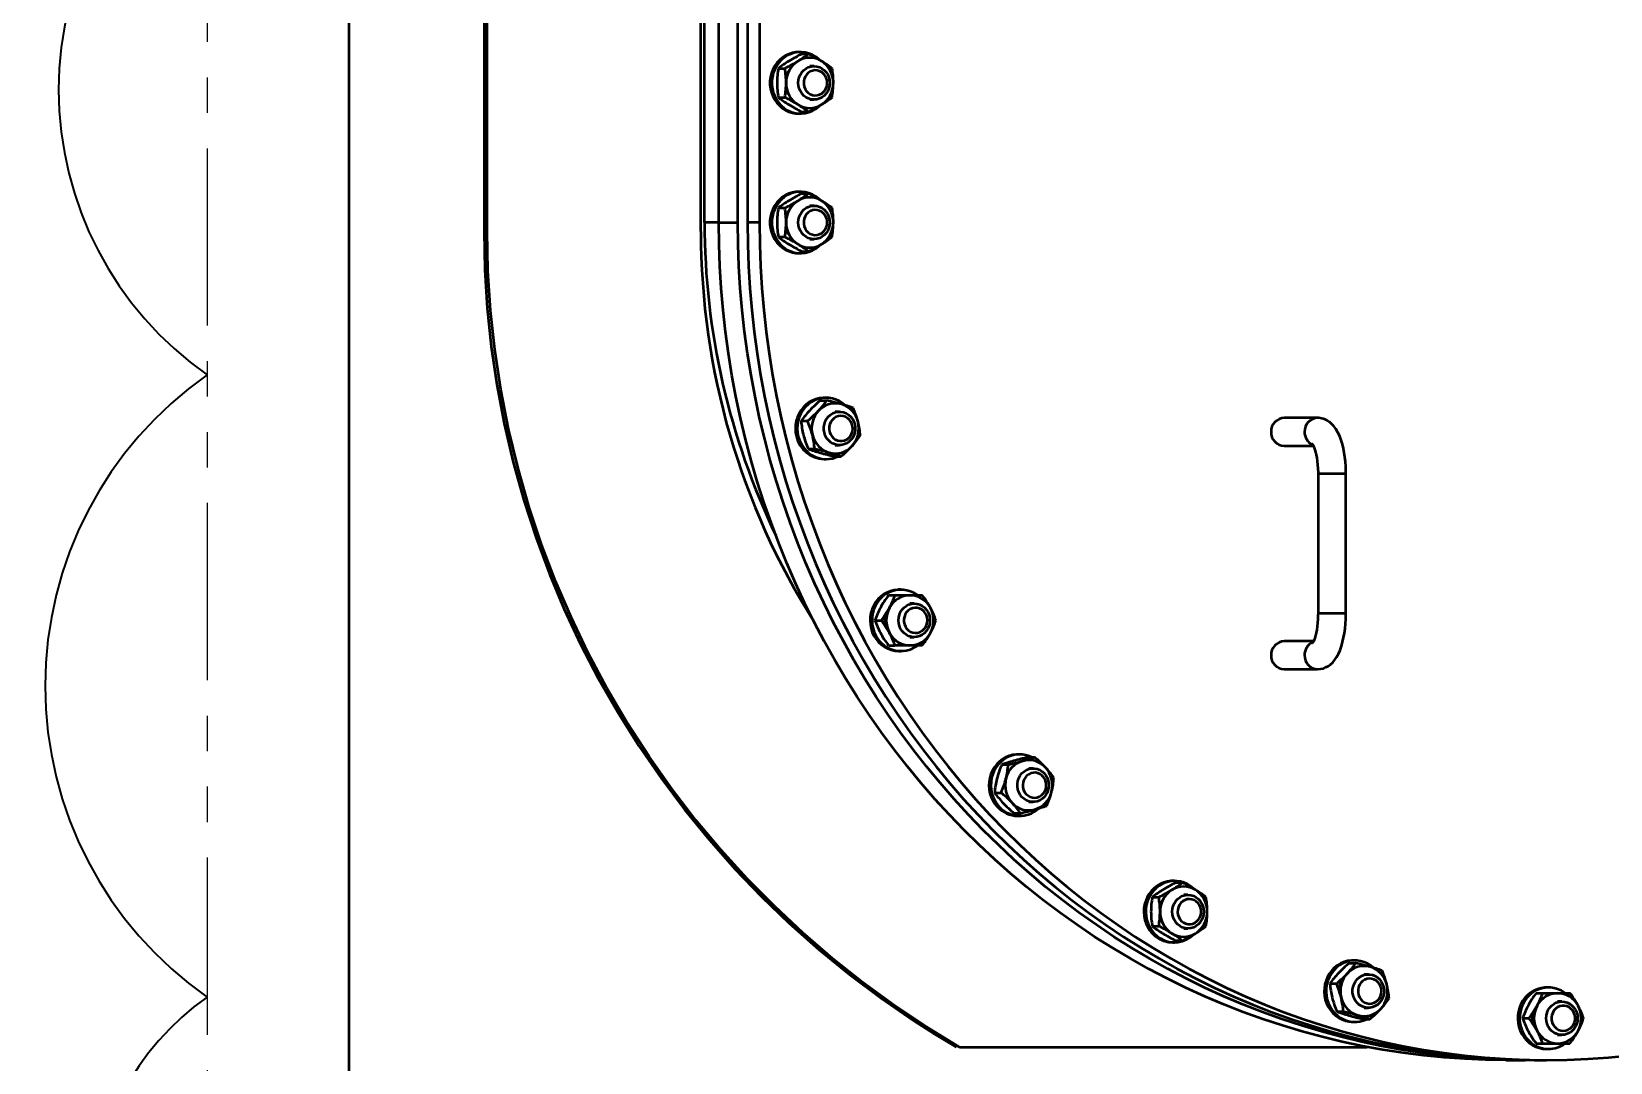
# Model space of a CAD drawing. Header units: inches. Extents: x 0 to 1408, y 0 to 1088.
# Drawn here: x 864.41 to 908.93, y 681.06 to 710.13 of the extents above; entities that cross this region are included whole.
import ezdxf

# ---------------------------------------------------------------- set-up
doc = ezdxf.new("R2010")
doc.units = ezdxf.units.IN
doc.header["$LTSCALE"] = 32
doc.header["$MEASUREMENT"] = 0
doc.linetypes.add('CENTER2', pattern=[1.125, 0.75, -0.125, 0.125, -0.125])
doc.linetypes.add('PHANTOM2', pattern=[1.25, 0.625, -0.125, 0.125, -0.125, 0.125, -0.125])
for name, color, linetype, lineweight in [('AM_0', 7, 'Continuous', 50), ('AM_6', 140, 'Continuous', 35), ('Layout-AM_11', 92, 'PHANTOM2', 25)]:
    doc.layers.add(name, color=color, linetype=linetype, lineweight=lineweight)

# ---------------------------------------------------------------- blocks, each defined once
blk = doc.blocks.new('A$C7c43e2e8')
at = {"layer": 'AM_0'}
for p, q in [((-60.583, 58), (-60.583, 26)), ((-60.496, 26), (-60.496, 58)), ((-53.156, 57.748), (-53.156, 26.252)), ((-52.819, 57.748), (-52.819, 26.252)), ((-54.47, 26), (-54.47, 42.118)), ((-54.366, 26.25), (-54.366, 42.118)), ((-53.964, 26.252), (-53.964, 42.118)), ((-53.425, 26.252), (-53.425, 42.118)), ((-51.655, 31.055), (-51.709, 31.055)), ((-51.618, 31.007), (-51.437, 31.007)), ((-52.284, 30.598), (-52.103, 30.598)), ((-51.278, 30.661), (-51.399, 30.661)), ((-52.284, 29.78), (-52.103, 29.78)), ((-51.399, 29.717), (-51.278, 29.717)), ((-51.709, 29.323), (-51.655, 29.323)), ((-51.618, 29.371), (-51.437, 29.371)), ((-51.655, 27.118), (-51.709, 27.118)), ((-51.618, 27.07), (-51.437, 27.07)), ((-51.278, 26.724), (-51.399, 26.724)), ((-52.284, 26.661), (-52.103, 26.661)), ((-60.496, 26), (-60.583, 26)), ((-53.964, 26.252), (-54.366, 26.252)), ((-53.964, 26.252), (-53.425, 26.252)), ((-52.819, 26.252), (-53.156, 26.252)), ((-52.284, 25.843), (-52.103, 25.843)), ((-51.709, 25.386), (-51.655, 25.386)), ((-51.618, 25.434), (-51.437, 25.434)), ((-51.399, 25.78), (-51.278, 25.78)), ((-51.098, 21.234), (-50.917, 21.234)), ((-50.937, 21.31), (-50.991, 21.31)), ((-50.296, 21.022), (-50.175, 21.022)), ((-51.642, 20.656), (-51.461, 20.656)), ((-50.559, 20.916), (-50.681, 20.916)), ((-37.079, 20.74), (-38.022, 20.74)), ((-51.443, 19.865), (-51.262, 19.865)), ((-50.7, 19.653), (-50.519, 19.653)), ((-50.681, 19.971), (-50.559, 19.971)), ((-38.022, 19.953), (-37.197, 19.953)), ((-50.991, 19.578), (-50.937, 19.578)), ((-37.068, 19.165), (-37.068, 15.228)), ((-37.044, 19.165), (-37.068, 19.165)), ((-36.281, 19.165), (-37.044, 19.165)), ((-36.281, 15.228), (-36.281, 19.165)), ((-49.177, 15.74), (-48.996, 15.74)), ((-48.996, 15.74), (-48.574, 15.74)), ((-48.83, 15.898), (-48.884, 15.898)), ((-48.574, 15.74), (-48.227, 15.74)), ((-48.453, 15.504), (-48.574, 15.504)), ((-37.044, 15.228), (-37.068, 15.228)), ((-36.281, 15.228), (-37.044, 15.228)), ((-49.562, 15.031), (-49.381, 15.031)), ((-47.908, 15.031), (-47.843, 15.031)), ((-49.177, 14.323), (-48.996, 14.323)), ((-48.574, 14.323), (-48.996, 14.323)), ((-48.574, 14.559), (-48.453, 14.559)), ((-48.227, 14.323), (-48.574, 14.323)), ((-37.197, 14.441), (-38.022, 14.441)), ((-48.884, 14.165), (-48.83, 14.165)), ((-38.022, 13.654), (-37.079, 13.654)), ((-45.479, 11.25), (-45.533, 11.25)), ((-45.243, 11.174), (-45.062, 11.174)), ((-45.985, 10.962), (-45.804, 10.962)), ((-45.102, 10.856), (-45.223, 10.856)), ((-46.184, 10.172), (-46.003, 10.172)), ((-45.223, 9.911), (-45.102, 9.911)), ((-44.839, 9.805), (-44.717, 9.805)), ((-45.641, 9.593), (-45.46, 9.593)), ((-45.533, 9.518), (-45.479, 9.518)), ((-41.112, 7.684), (-41.166, 7.684)), ((-41.075, 7.636), (-40.894, 7.636)), ((-41.741, 7.227), (-41.56, 7.227)), ((-40.735, 7.29), (-40.856, 7.29)), ((-40.313, 7.227), (-40.228, 7.227)), ((-41.741, 6.408), (-41.56, 6.408)), ((-40.856, 6.345), (-40.735, 6.345)), ((-40.313, 6.408), (-40.228, 6.408)), ((-41.166, 5.951), (-41.112, 5.951)), ((-41.075, 5.999), (-40.894, 5.999)), ((-36.188, 5.366), (-36.007, 5.366)), ((-36.027, 5.442), (-36.081, 5.442)), ((-35.649, 5.048), (-35.771, 5.048)), ((-36.732, 4.787), (-36.551, 4.787)), ((-30.916, 4.52), (-30.735, 4.52)), ((-30.735, 4.52), (-30.313, 4.52)), ((-30.569, 4.677), (-30.623, 4.677)), ((-30.313, 4.52), (-29.966, 4.52)), ((-35.771, 4.103), (-35.649, 4.103)), ((-35.135, 4.364), (-35.066, 4.364)), ((-30.192, 4.283), (-30.313, 4.283)), ((-36.533, 3.997), (-36.352, 3.997)), ((-36.081, 3.71), (-36.027, 3.71)), ((-35.79, 3.785), (-35.609, 3.785)), ((-31.301, 3.811), (-31.12, 3.811)), ((-29.647, 3.811), (-29.582, 3.811)), ((-30.313, 3.339), (-30.192, 3.339)), ((-47.177, 3), (-35.682, 3)), ((-30.916, 3.102), (-30.735, 3.102)), ((-30.735, 3.102), (-30.313, 3.102)), ((-30.623, 2.945), (-30.569, 2.945)), ((-30.313, 3.102), (-29.966, 3.102)), ((-31.768, 2.63), (-31.229, 2.63)), ((-30.96, 2.63), (-30.623, 2.63))]:
    blk.add_line(p, q, dxfattribs=at)
at = {"layer": 'AM_0', "flags": 128}
for points in [[(-51.709, 31.055), (-51.787, 31.051), (-51.89, 31.033), (-51.99, 31.002), (-52.086, 30.957), (-52.175, 30.899), (-52.256, 30.83), (-52.329, 30.75), (-52.391, 30.661), (-52.442, 30.565), (-52.481, 30.462), (-52.508, 30.355), (-52.521, 30.244), (-52.521, 30.133), (-52.508, 30.023), (-52.481, 29.916), (-52.442, 29.813), (-52.391, 29.716), (-52.329, 29.628), (-52.256, 29.548), (-52.175, 29.479), (-52.086, 29.421), (-51.99, 29.376), (-51.89, 29.345), (-51.787, 29.327), (-51.709, 29.323)], [(-51.122, 30.843), (-51.148, 30.866), (-51.233, 30.93), (-51.326, 30.981), (-51.424, 31.019), (-51.525, 31.044), (-51.629, 31.055), (-51.733, 31.051), (-51.836, 31.033), (-51.936, 31.002), (-52.032, 30.957), (-52.121, 30.899), (-52.202, 30.83), (-52.275, 30.75), (-52.337, 30.661), (-52.388, 30.565), (-52.428, 30.462), (-52.454, 30.355), (-52.467, 30.244), (-52.467, 30.133), (-52.454, 30.023), (-52.428, 29.916), (-52.388, 29.813), (-52.337, 29.716), (-52.275, 29.628), (-52.202, 29.548), (-52.121, 29.479), (-52.032, 29.421), (-51.936, 29.376), (-51.836, 29.345), (-51.733, 29.327), (-51.629, 29.323), (-51.525, 29.334), (-51.424, 29.359), (-51.326, 29.397), (-51.233, 29.448), (-51.148, 29.512), (-51.123, 29.534)], [(-50.834, 30.189), (-50.841, 30.107), (-50.861, 30.027), (-50.894, 29.953), (-50.938, 29.885), (-50.993, 29.827), (-51.056, 29.78), (-51.126, 29.745), (-51.201, 29.724), (-51.278, 29.717), (-51.355, 29.724), (-51.43, 29.745), (-51.5, 29.78), (-51.563, 29.827), (-51.618, 29.885), (-51.662, 29.953), (-51.695, 30.027), (-51.715, 30.107), (-51.722, 30.189), (-51.715, 30.271), (-51.695, 30.351), (-51.662, 30.425), (-51.618, 30.493), (-51.563, 30.551), (-51.5, 30.598), (-51.43, 30.633), (-51.355, 30.654), (-51.278, 30.661), (-51.201, 30.654), (-51.126, 30.633), (-51.056, 30.598), (-50.993, 30.551), (-50.938, 30.493), (-50.894, 30.425), (-50.861, 30.351), (-50.841, 30.271), (-50.834, 30.189)], [(-50.905, 30.189), (-50.911, 30.26), (-50.932, 30.329), (-50.964, 30.391), (-51.008, 30.446), (-51.061, 30.49), (-51.122, 30.521), (-51.187, 30.539), (-51.254, 30.543), (-51.321, 30.532), (-51.384, 30.507), (-51.441, 30.469), (-51.49, 30.42), (-51.529, 30.361), (-51.555, 30.295), (-51.569, 30.225), (-51.569, 30.153), (-51.555, 30.083), (-51.529, 30.017), (-51.49, 29.958), (-51.441, 29.909), (-51.384, 29.871), (-51.321, 29.846), (-51.254, 29.835), (-51.187, 29.839), (-51.122, 29.857), (-51.061, 29.888), (-51.008, 29.932), (-50.964, 29.987), (-50.932, 30.049), (-50.911, 30.118), (-50.905, 30.189)], [(-51.709, 27.118), (-51.787, 27.114), (-51.89, 27.096), (-51.99, 27.065), (-52.086, 27.02), (-52.175, 26.962), (-52.256, 26.893), (-52.329, 26.813), (-52.391, 26.724), (-52.442, 26.628), (-52.481, 26.525), (-52.508, 26.418), (-52.521, 26.307), (-52.521, 26.196), (-52.508, 26.086), (-52.481, 25.979), (-52.442, 25.876), (-52.391, 25.779), (-52.329, 25.691), (-52.256, 25.611), (-52.175, 25.542), (-52.086, 25.484), (-51.99, 25.439), (-51.89, 25.408), (-51.787, 25.39), (-51.709, 25.386)], [(-51.1, 26.885), (-51.148, 26.929), (-51.233, 26.993), (-51.326, 27.044), (-51.424, 27.082), (-51.525, 27.107), (-51.629, 27.118), (-51.733, 27.114), (-51.836, 27.096), (-51.936, 27.065), (-52.032, 27.02), (-52.121, 26.962), (-52.202, 26.893), (-52.275, 26.813), (-52.337, 26.724), (-52.388, 26.628), (-52.428, 26.525), (-52.454, 26.418), (-52.467, 26.307), (-52.467, 26.196), (-52.454, 26.086), (-52.428, 25.979), (-52.388, 25.876), (-52.337, 25.779), (-52.275, 25.691), (-52.202, 25.611), (-52.121, 25.542), (-52.032, 25.484), (-51.936, 25.439), (-51.836, 25.408), (-51.733, 25.39), (-51.629, 25.386), (-51.525, 25.397), (-51.424, 25.422), (-51.326, 25.46), (-51.233, 25.511), (-51.148, 25.575), (-51.123, 25.597)], [(-50.834, 26.252), (-50.841, 26.17), (-50.861, 26.09), (-50.894, 26.016), (-50.938, 25.948), (-50.993, 25.89), (-51.056, 25.843), (-51.126, 25.808), (-51.201, 25.787), (-51.278, 25.78), (-51.355, 25.787), (-51.43, 25.808), (-51.5, 25.843), (-51.563, 25.89), (-51.618, 25.948), (-51.662, 26.016), (-51.695, 26.09), (-51.715, 26.17), (-51.722, 26.252), (-51.715, 26.334), (-51.695, 26.414), (-51.662, 26.488), (-51.618, 26.556), (-51.563, 26.614), (-51.5, 26.661), (-51.43, 26.696), (-51.355, 26.717), (-51.278, 26.724), (-51.201, 26.717), (-51.126, 26.696), (-51.056, 26.661), (-50.993, 26.614), (-50.938, 26.556), (-50.894, 26.488), (-50.861, 26.414), (-50.841, 26.334), (-50.834, 26.252)], [(-51.454, 26.951), (-51.485, 26.972), (-51.527, 27.003)], [(-50.905, 26.252), (-50.911, 26.323), (-50.932, 26.392), (-50.964, 26.454), (-51.008, 26.509), (-51.061, 26.553), (-51.122, 26.584), (-51.187, 26.602), (-51.254, 26.606), (-51.321, 26.595), (-51.384, 26.57), (-51.441, 26.532), (-51.49, 26.483), (-51.529, 26.424), (-51.555, 26.358), (-51.569, 26.288), (-51.569, 26.216), (-51.555, 26.146), (-51.529, 26.08), (-51.49, 26.021), (-51.441, 25.972), (-51.384, 25.934), (-51.321, 25.909), (-51.254, 25.898), (-51.187, 25.902), (-51.122, 25.92), (-51.061, 25.951), (-51.008, 25.995), (-50.964, 26.05), (-50.932, 26.112), (-50.911, 26.181), (-50.905, 26.252)], [(-60.583, 26), (-60.561, 24.916), (-60.493, 23.832), (-60.38, 22.752), (-60.223, 21.679), (-60.015, 20.583), (-59.761, 19.495), (-59.46, 18.42), (-59.115, 17.359), (-58.738, 16.344), (-58.319, 15.345), (-57.86, 14.364), (-57.362, 13.403), (-56.811, 12.438), (-56.22, 11.497), (-55.592, 10.581), (-54.927, 9.694), (-54.238, 8.847), (-53.515, 8.029), (-52.761, 7.242), (-51.978, 6.488), (-51.142, 5.747), (-50.278, 5.042), (-49.386, 4.374), (-48.471, 3.746), (-47.871, 3.365), (-47.263, 3)], [(-47.177, 3), (-48.106, 3.566), (-49.014, 4.173), (-49.9, 4.818), (-50.761, 5.5), (-51.594, 6.217), (-52.397, 6.967), (-53.165, 7.746), (-53.902, 8.557), (-54.607, 9.399), (-55.277, 10.268), (-55.93, 11.192), (-56.545, 12.143), (-57.119, 13.121), (-57.652, 14.121), (-58.129, 15.117), (-58.566, 16.133), (-58.96, 17.167), (-59.31, 18.215), (-59.625, 19.31), (-59.893, 20.419), (-60.112, 21.539), (-60.282, 22.666), (-60.401, 23.774), (-60.472, 24.886), (-60.496, 26)], [(-31.768, 2.63), (-32.349, 2.638), (-32.93, 2.662), (-33.51, 2.703), (-34.088, 2.759), (-34.665, 2.832), (-35.241, 2.921), (-35.813, 3.025), (-36.383, 3.146), (-36.95, 3.283), (-37.513, 3.435), (-38.072, 3.603), (-38.627, 3.786), (-39.177, 3.985), (-39.723, 4.199), (-40.262, 4.428), (-40.796, 4.672), (-41.324, 4.931), (-41.845, 5.205), (-42.359, 5.493), (-42.866, 5.795), (-43.366, 6.111), (-43.857, 6.441), (-44.34, 6.784), (-44.815, 7.141), (-45.28, 7.511), (-45.737, 7.894), (-46.183, 8.29), (-46.62, 8.697), (-47.047, 9.117), (-47.463, 9.549), (-47.869, 9.992), (-48.263, 10.446), (-48.646, 10.911), (-49.018, 11.386), (-49.377, 11.872), (-49.725, 12.367), (-50.06, 12.872), (-50.383, 13.386), (-50.693, 13.909), (-50.99, 14.441), (-51.274, 14.981), (-51.545, 15.528), (-51.802, 16.082), (-52.045, 16.644), (-52.275, 17.212), (-52.49, 17.787), (-52.691, 18.367), (-52.878, 18.952), (-53.05, 19.543), (-53.208, 20.138), (-53.351, 20.738), (-53.479, 21.341), (-53.592, 21.947), (-53.691, 22.557), (-53.774, 23.169), (-53.842, 23.783), (-53.896, 24.399), (-53.934, 25.016), (-53.956, 25.634), (-53.964, 26.252)], [(-31.095, 2.63), (-31.229, 2.63), (-31.81, 2.638), (-32.391, 2.662), (-32.971, 2.703), (-33.549, 2.759), (-34.127, 2.832), (-34.702, 2.921), (-35.274, 3.025), (-35.844, 3.146), (-36.411, 3.283), (-36.974, 3.435), (-37.533, 3.603), (-38.088, 3.786), (-38.638, 3.985), (-39.184, 4.199), (-39.723, 4.428), (-40.257, 4.672), (-40.785, 4.931), (-41.306, 5.205), (-41.82, 5.493), (-42.327, 5.795), (-42.827, 6.111), (-43.318, 6.441), (-43.801, 6.784), (-44.276, 7.141), (-44.741, 7.511), (-45.198, 7.894), (-45.644, 8.29), (-46.081, 8.697), (-46.508, 9.117), (-46.924, 9.549), (-47.33, 9.992), (-47.724, 10.446), (-48.107, 10.911), (-48.479, 11.386), (-48.838, 11.872), (-49.186, 12.367), (-49.522, 12.872), (-49.844, 13.386), (-50.154, 13.909), (-50.451, 14.441), (-50.735, 14.981), (-51.006, 15.528), (-51.263, 16.082), (-51.506, 16.644), (-51.736, 17.212), (-51.951, 17.787), (-52.152, 18.367), (-52.339, 18.952), (-52.511, 19.543), (-52.669, 20.138), (-52.812, 20.738), (-52.94, 21.341), (-53.053, 21.947), (-53.152, 22.557), (-53.235, 23.169), (-53.304, 23.783), (-53.357, 24.399), (-53.395, 25.016), (-53.418, 25.634), (-53.425, 26.252)], [(-53.156, 26.252), (-53.148, 25.634), (-53.125, 25.016), (-53.087, 24.399), (-53.034, 23.783), (-52.966, 23.169), (-52.882, 22.557), (-52.784, 21.947), (-52.671, 21.341), (-52.542, 20.738), (-52.399, 20.138), (-52.242, 19.543), (-52.069, 18.952), (-51.883, 18.367), (-51.681, 17.787), (-51.466, 17.212), (-51.237, 16.644), (-50.994, 16.082), (-50.737, 15.528), (-50.466, 14.981), (-50.182, 14.441), (-49.885, 13.909), (-49.575, 13.386), (-49.252, 12.872), (-48.917, 12.367), (-48.569, 11.872), (-48.209, 11.386), (-47.838, 10.911), (-47.455, 10.446), (-47.06, 9.992), (-46.655, 9.549), (-46.238, 9.117), (-45.812, 8.697), (-45.375, 8.29), (-44.928, 7.894), (-44.472, 7.511), (-44.006, 7.141), (-43.532, 6.784), (-43.049, 6.441), (-42.557, 6.111), (-42.058, 5.795), (-41.551, 5.493), (-41.037, 5.205), (-40.515, 4.931), (-39.988, 4.672), (-39.454, 4.428), (-38.914, 4.199), (-38.369, 3.985), (-37.819, 3.786), (-37.264, 3.603), (-36.705, 3.435), (-36.141, 3.283), (-35.575, 3.146), (-35.005, 3.025), (-34.432, 2.921), (-33.857, 2.832), (-33.28, 2.759), (-32.701, 2.703), (-32.122, 2.662), (-31.541, 2.638), (-30.96, 2.63)], [(-52.819, 26.252), (-52.811, 25.634), (-52.788, 25.016), (-52.75, 24.399), (-52.697, 23.783), (-52.629, 23.169), (-52.546, 22.557), (-52.447, 21.947), (-52.334, 21.341), (-52.206, 20.738), (-52.063, 20.138), (-51.905, 19.543), (-51.733, 18.952), (-51.546, 18.367), (-51.345, 17.787), (-51.129, 17.212), (-50.9, 16.644), (-50.657, 16.082), (-50.4, 15.528), (-50.129, 14.981), (-49.845, 14.441), (-49.548, 13.909), (-49.238, 13.386), (-48.915, 12.872), (-48.58, 12.367), (-48.232, 11.872), (-47.872, 11.386), (-47.501, 10.911), (-47.118, 10.446), (-46.723, 9.992), (-46.318, 9.549), (-45.902, 9.117), (-45.475, 8.697), (-45.038, 8.29), (-44.591, 7.894), (-44.135, 7.511), (-43.669, 7.141), (-43.195, 6.784), (-42.712, 6.441), (-42.22, 6.111), (-41.721, 5.795), (-41.214, 5.493), (-40.7, 5.205), (-40.179, 4.931), (-39.651, 4.672), (-39.117, 4.428), (-38.577, 4.199), (-38.032, 3.985), (-37.482, 3.786), (-36.927, 3.603), (-36.368, 3.435), (-35.805, 3.283), (-35.238, 3.146), (-34.668, 3.025), (-34.095, 2.921), (-33.52, 2.832), (-32.943, 2.759), (-32.365, 2.703), (-31.785, 2.662), (-31.204, 2.638), (-30.623, 2.63), (-30.042, 2.638), (-29.461, 2.662), (-28.882, 2.703), (-28.303, 2.759)], [(-50.991, 21.31), (-51.021, 21.309), (-51.125, 21.298), (-51.226, 21.273), (-51.324, 21.234), (-51.416, 21.182), (-51.501, 21.118), (-51.578, 21.043), (-51.645, 20.958), (-51.702, 20.865), (-51.747, 20.765), (-51.779, 20.659), (-51.798, 20.55), (-51.804, 20.439), (-51.797, 20.328), (-51.777, 20.22)], [(-50.408, 21.102), (-50.475, 21.157), (-50.564, 21.214), (-50.66, 21.258), (-50.76, 21.289), (-50.863, 21.306), (-50.967, 21.309), (-51.071, 21.298), (-51.172, 21.273), (-51.27, 21.234), (-51.362, 21.182), (-51.448, 21.118), (-51.524, 21.043), (-51.592, 20.958), (-51.648, 20.865), (-51.693, 20.765), (-51.725, 20.659), (-51.744, 20.55), (-51.751, 20.439), (-51.743, 20.328), (-51.723, 20.22)], [(-50.988, 20.322), (-51.002, 20.403), (-51.002, 20.485), (-50.988, 20.566), (-50.962, 20.643), (-50.923, 20.715), (-50.873, 20.778), (-50.814, 20.831), (-50.747, 20.872), (-50.674, 20.9), (-50.598, 20.914), (-50.521, 20.914), (-50.445, 20.9), (-50.372, 20.872), (-50.305, 20.831), (-50.246, 20.778), (-50.196, 20.715), (-50.157, 20.643), (-50.131, 20.566), (-50.117, 20.485), (-50.117, 20.403), (-50.131, 20.322), (-50.157, 20.244), (-50.196, 20.173), (-50.246, 20.11), (-50.305, 20.057), (-50.372, 20.016), (-50.445, 19.987), (-50.521, 19.973), (-50.598, 19.973), (-50.674, 19.987), (-50.747, 20.016), (-50.814, 20.057), (-50.873, 20.11), (-50.923, 20.173), (-50.962, 20.244), (-50.988, 20.322)], [(-50.841, 20.352), (-50.817, 20.285), (-50.781, 20.225), (-50.734, 20.173), (-50.678, 20.133), (-50.616, 20.105), (-50.55, 20.091), (-50.483, 20.092), (-50.417, 20.107), (-50.355, 20.135), (-50.3, 20.177), (-50.254, 20.229), (-50.219, 20.29), (-50.196, 20.358), (-50.186, 20.429), (-50.19, 20.5), (-50.208, 20.57), (-50.238, 20.634), (-50.28, 20.69), (-50.331, 20.736), (-50.39, 20.771), (-50.455, 20.791), (-50.522, 20.798), (-50.589, 20.79), (-50.653, 20.768), (-50.712, 20.733), (-50.762, 20.686), (-50.803, 20.629), (-50.832, 20.564), (-50.849, 20.495), (-50.851, 20.423), (-50.841, 20.352)], [(-36.281, 19.165), (-36.281, 19.236), (-36.286, 19.37), (-36.296, 19.502), (-36.31, 19.632), (-36.329, 19.758), (-36.353, 19.882), (-36.382, 20.001), (-36.416, 20.116), (-36.457, 20.226), (-36.507, 20.333), (-36.566, 20.434), (-36.624, 20.511), (-36.684, 20.575), (-36.747, 20.628), (-36.814, 20.671), (-36.885, 20.704), (-36.959, 20.727), (-37.043, 20.739), (-37.079, 20.74)], [(-51.723, 20.22), (-51.689, 20.115), (-51.644, 20.015), (-51.586, 19.922), (-51.518, 19.838), (-51.441, 19.764), (-51.355, 19.701), (-51.262, 19.65), (-51.164, 19.612), (-51.062, 19.588), (-50.958, 19.578), (-50.854, 19.582), (-50.751, 19.6), (-50.652, 19.633), (-50.604, 19.653)], [(-51.301, 20.141), (-51.268, 20.101), (-51.257, 20.089)], [(-37.227, 20.005), (-37.226, 20.005), (-37.22, 19.995), (-37.208, 19.974), (-37.192, 19.942), (-37.174, 19.899), (-37.156, 19.844), (-37.137, 19.777), (-37.119, 19.7), (-37.103, 19.614), (-37.089, 19.521), (-37.079, 19.421), (-37.072, 19.317), (-37.068, 19.21), (-37.068, 19.165)], [(-48.884, 15.898), (-48.919, 15.897), (-49.023, 15.885), (-49.124, 15.859), (-49.221, 15.82), (-49.313, 15.767), (-49.398, 15.703), (-49.475, 15.627), (-49.541, 15.542), (-49.597, 15.448), (-49.642, 15.348), (-49.673, 15.242), (-49.692, 15.133), (-49.698, 15.022), (-49.69, 14.912), (-49.669, 14.803), (-49.635, 14.698), (-49.589, 14.598)], [(-48.362, 15.74), (-48.372, 15.747), (-48.462, 15.804), (-48.557, 15.847), (-48.658, 15.878), (-48.761, 15.894), (-48.865, 15.897), (-48.969, 15.885), (-49.07, 15.859), (-49.168, 15.82), (-49.26, 15.767), (-49.344, 15.703), (-49.421, 15.627), (-49.488, 15.542), (-49.544, 15.448), (-49.588, 15.348), (-49.62, 15.242), (-49.638, 15.133), (-49.644, 15.022), (-49.636, 14.912), (-49.615, 14.803), (-49.581, 14.698), (-49.535, 14.598)], [(-48.837, 14.795), (-48.87, 14.87), (-48.89, 14.949), (-48.897, 15.031), (-48.89, 15.114), (-48.87, 15.193), (-48.837, 15.268), (-48.793, 15.335), (-48.738, 15.393), (-48.675, 15.441), (-48.605, 15.475), (-48.53, 15.497), (-48.453, 15.504), (-48.376, 15.497), (-48.301, 15.475), (-48.231, 15.441), (-48.168, 15.393), (-48.113, 15.335), (-48.069, 15.268), (-48.036, 15.193), (-48.016, 15.114), (-48.009, 15.031), (-48.016, 14.949), (-48.036, 14.87), (-48.069, 14.795), (-48.113, 14.728), (-48.168, 14.67), (-48.231, 14.622), (-48.301, 14.588), (-48.376, 14.566), (-48.453, 14.559), (-48.53, 14.566), (-48.605, 14.588), (-48.675, 14.622), (-48.738, 14.67), (-48.793, 14.728), (-48.837, 14.795)], [(-48.701, 14.854), (-48.661, 14.796), (-48.612, 14.748), (-48.554, 14.711), (-48.491, 14.687), (-48.424, 14.677), (-48.357, 14.682), (-48.292, 14.701), (-48.232, 14.734), (-48.179, 14.779), (-48.136, 14.834), (-48.104, 14.897), (-48.085, 14.966), (-48.08, 15.037), (-48.088, 15.109), (-48.109, 15.177), (-48.143, 15.239), (-48.187, 15.292), (-48.241, 15.335), (-48.302, 15.366), (-48.368, 15.383), (-48.435, 15.385), (-48.501, 15.373), (-48.564, 15.347), (-48.621, 15.308), (-48.669, 15.258), (-48.706, 15.198), (-48.732, 15.132), (-48.744, 15.061), (-48.743, 14.99), (-48.728, 14.92), (-48.701, 14.854)], [(-37.068, 15.228), (-37.069, 15.172), (-37.072, 15.065), (-37.08, 14.96), (-37.091, 14.86), (-37.105, 14.765), (-37.122, 14.678), (-37.141, 14.6), (-37.161, 14.533), (-37.181, 14.478), (-37.199, 14.436), (-37.215, 14.407), (-37.224, 14.392), (-37.228, 14.388), (-37.227, 14.388)], [(-37.079, 13.654), (-36.995, 13.66), (-36.918, 13.678), (-36.846, 13.707), (-36.778, 13.744), (-36.714, 13.791), (-36.655, 13.847), (-36.599, 13.913), (-36.546, 13.991), (-36.495, 14.084), (-36.448, 14.189), (-36.408, 14.303), (-36.374, 14.422), (-36.346, 14.545), (-36.323, 14.672), (-36.305, 14.801), (-36.292, 14.932), (-36.284, 15.066), (-36.281, 15.192), (-36.281, 15.228)], [(-45.533, 11.25), (-45.572, 11.249), (-45.676, 11.237), (-45.777, 11.21), (-45.874, 11.17), (-45.966, 11.117), (-46.051, 11.052), (-46.127, 10.976), (-46.193, 10.891), (-46.249, 10.797), (-46.292, 10.696), (-46.324, 10.59), (-46.342, 10.481), (-46.347, 10.37), (-46.339, 10.259), (-46.317, 10.151), (-46.283, 10.046), (-46.236, 9.947), (-46.177, 9.855), (-46.109, 9.771)], [(-45.146, 11.174), (-45.21, 11.201), (-45.311, 11.231), (-45.414, 11.247), (-45.518, 11.249), (-45.622, 11.237), (-45.723, 11.21), (-45.821, 11.17), (-45.912, 11.117), (-45.997, 11.052), (-46.073, 10.976), (-46.139, 10.891), (-46.195, 10.797), (-46.238, 10.696), (-46.27, 10.59), (-46.288, 10.481), (-46.293, 10.37), (-46.285, 10.259), (-46.263, 10.151), (-46.229, 10.046), (-46.182, 9.947), (-46.124, 9.855), (-46.055, 9.771)], [(-45.8, 10.739), (-45.82, 10.717), (-45.849, 10.679)], [(-45.416, 10.05), (-45.466, 10.113), (-45.504, 10.184), (-45.531, 10.262), (-45.544, 10.343), (-45.544, 10.425), (-45.531, 10.506), (-45.504, 10.583), (-45.466, 10.655), (-45.416, 10.718), (-45.357, 10.771), (-45.29, 10.812), (-45.217, 10.84), (-45.141, 10.854), (-45.063, 10.854), (-44.987, 10.84), (-44.914, 10.812), (-44.847, 10.771), (-44.788, 10.718), (-44.738, 10.655), (-44.7, 10.583), (-44.673, 10.506), (-44.66, 10.425), (-44.66, 10.343), (-44.673, 10.262), (-44.7, 10.184), (-44.738, 10.113), (-44.788, 10.05), (-44.847, 9.997), (-44.914, 9.956), (-44.987, 9.927), (-45.063, 9.913), (-45.141, 9.913), (-45.217, 9.927), (-45.29, 9.956), (-45.357, 9.997), (-45.416, 10.05)], [(-45.297, 10.133), (-45.245, 10.088), (-45.185, 10.055), (-45.12, 10.035), (-45.053, 10.03), (-44.986, 10.039), (-44.923, 10.062), (-44.865, 10.098), (-44.815, 10.146), (-44.775, 10.204), (-44.747, 10.269), (-44.731, 10.339), (-44.73, 10.411), (-44.741, 10.481), (-44.766, 10.548), (-44.804, 10.608), (-44.851, 10.658), (-44.907, 10.698), (-44.97, 10.724), (-45.036, 10.737), (-45.104, 10.735), (-45.169, 10.719), (-45.23, 10.689), (-45.285, 10.647), (-45.33, 10.594), (-45.364, 10.532), (-45.386, 10.464), (-45.394, 10.393), (-45.389, 10.321), (-45.371, 10.252), (-45.34, 10.189), (-45.297, 10.133)], [(-41.166, 7.684), (-41.21, 7.682), (-41.313, 7.669), (-41.414, 7.642), (-41.511, 7.602), (-41.603, 7.548), (-41.687, 7.483), (-41.763, 7.407), (-41.829, 7.321), (-41.884, 7.226), (-41.927, 7.125), (-41.958, 7.019), (-41.975, 6.91), (-41.98, 6.799), (-41.971, 6.688), (-41.949, 6.58), (-41.914, 6.475), (-41.867, 6.376), (-41.808, 6.285), (-41.738, 6.202), (-41.66, 6.129), (-41.573, 6.067)], [(-40.576, 7.469), (-40.578, 7.471), (-40.661, 7.538), (-40.751, 7.594), (-40.848, 7.637), (-40.948, 7.666), (-41.051, 7.681), (-41.156, 7.682), (-41.259, 7.669), (-41.36, 7.642), (-41.457, 7.602), (-41.549, 7.548), (-41.633, 7.483), (-41.709, 7.407), (-41.775, 7.321), (-41.83, 7.226), (-41.873, 7.125), (-41.904, 7.019), (-41.921, 6.91), (-41.926, 6.799), (-41.917, 6.688), (-41.895, 6.58), (-41.86, 6.475), (-41.813, 6.376), (-41.754, 6.285), (-41.685, 6.202), (-41.606, 6.129), (-41.519, 6.067), (-41.519, 6.067)], [(-40.957, 6.408), (-41.02, 6.456), (-41.075, 6.514), (-41.119, 6.581), (-41.152, 6.656), (-41.172, 6.736), (-41.179, 6.818), (-41.172, 6.9), (-41.152, 6.979), (-41.119, 7.054), (-41.075, 7.121), (-41.02, 7.179), (-40.957, 7.227), (-40.887, 7.261), (-40.812, 7.283), (-40.735, 7.29), (-40.658, 7.283), (-40.583, 7.261), (-40.513, 7.227), (-40.45, 7.179), (-40.395, 7.121), (-40.351, 7.054), (-40.318, 6.979), (-40.298, 6.9), (-40.291, 6.818), (-40.298, 6.736), (-40.318, 6.656), (-40.351, 6.581), (-40.395, 6.514), (-40.45, 6.456), (-40.513, 6.408), (-40.583, 6.374), (-40.658, 6.352), (-40.735, 6.345), (-40.812, 6.352), (-40.887, 6.374), (-40.957, 6.408)], [(-40.861, 6.511), (-40.8, 6.481), (-40.734, 6.466), (-40.666, 6.464), (-40.6, 6.478), (-40.538, 6.505), (-40.482, 6.545), (-40.435, 6.596), (-40.398, 6.656), (-40.374, 6.723), (-40.362, 6.794), (-40.365, 6.865), (-40.38, 6.935), (-40.409, 7), (-40.449, 7.057), (-40.5, 7.105), (-40.558, 7.141), (-40.622, 7.163), (-40.689, 7.172), (-40.756, 7.166), (-40.821, 7.145), (-40.88, 7.112), (-40.932, 7.066), (-40.974, 7.01), (-41.005, 6.946), (-41.023, 6.877), (-41.027, 6.806), (-41.018, 6.735), (-40.996, 6.667), (-40.961, 6.605), (-40.916, 6.553), (-40.861, 6.511)], [(-36.081, 5.442), (-36.128, 5.44), (-36.232, 5.427), (-36.333, 5.399), (-36.43, 5.358), (-36.521, 5.304), (-36.605, 5.238), (-36.68, 5.161), (-36.746, 5.075), (-36.8, 4.98), (-36.843, 4.879), (-36.873, 4.773), (-36.89, 4.663), (-36.894, 4.553), (-36.885, 4.442), (-36.862, 4.334), (-36.826, 4.229), (-36.779, 4.131), (-36.72, 4.039), (-36.65, 3.957), (-36.571, 3.884), (-36.484, 3.823), (-36.39, 3.775), (-36.291, 3.739)], [(-35.501, 5.237), (-35.579, 5.299), (-35.67, 5.354), (-35.766, 5.396), (-35.867, 5.425), (-35.97, 5.44), (-36.074, 5.44), (-36.178, 5.427), (-36.279, 5.399), (-36.376, 5.358), (-36.467, 5.304), (-36.551, 5.238), (-36.626, 5.161), (-36.692, 5.075), (-36.746, 4.98), (-36.789, 4.879), (-36.819, 4.773), (-36.836, 4.663), (-36.84, 4.553), (-36.831, 4.442), (-36.808, 4.334), (-36.773, 4.229), (-36.725, 4.131), (-36.666, 4.039), (-36.596, 3.957), (-36.517, 3.884), (-36.43, 3.823), (-36.336, 3.775), (-36.237, 3.739), (-36.237, 3.739)], [(-35.764, 4.119), (-35.837, 4.148), (-35.904, 4.189), (-35.963, 4.242), (-36.013, 4.305), (-36.052, 4.376), (-36.078, 4.453), (-36.092, 4.535), (-36.092, 4.617), (-36.078, 4.698), (-36.052, 4.775), (-36.013, 4.847), (-35.963, 4.91), (-35.904, 4.963), (-35.837, 5.004), (-35.764, 5.032), (-35.688, 5.046), (-35.611, 5.046), (-35.535, 5.032), (-35.462, 5.004), (-35.395, 4.963), (-35.336, 4.91), (-35.286, 4.847), (-35.247, 4.775), (-35.221, 4.698), (-35.207, 4.617), (-35.207, 4.535), (-35.221, 4.453), (-35.247, 4.376), (-35.286, 4.305), (-35.336, 4.242), (-35.395, 4.189), (-35.462, 4.148), (-35.535, 4.119), (-35.611, 4.105), (-35.688, 4.105), (-35.764, 4.119)], [(-35.695, 4.233), (-35.629, 4.222), (-35.561, 4.225), (-35.496, 4.242), (-35.435, 4.273), (-35.382, 4.317), (-35.337, 4.371), (-35.304, 4.433), (-35.283, 4.501), (-35.276, 4.573), (-35.282, 4.644), (-35.302, 4.713), (-35.334, 4.776), (-35.378, 4.83), (-35.431, 4.875), (-35.491, 4.907), (-35.556, 4.925), (-35.623, 4.93), (-35.69, 4.919), (-35.753, 4.895), (-35.811, 4.858), (-35.86, 4.809), (-35.899, 4.75), (-35.926, 4.685), (-35.94, 4.615), (-35.94, 4.543), (-35.927, 4.472), (-35.901, 4.406), (-35.863, 4.347), (-35.815, 4.297), (-35.758, 4.259), (-35.695, 4.233)], [(-30.623, 4.677), (-30.675, 4.675), (-30.779, 4.661), (-30.88, 4.633), (-30.976, 4.591), (-31.067, 4.537), (-31.151, 4.471), (-31.226, 4.393), (-31.291, 4.307), (-31.345, 4.212), (-31.387, 4.11), (-31.417, 4.004), (-31.433, 3.894), (-31.437, 3.783), (-31.427, 3.673), (-31.403, 3.565), (-31.367, 3.46), (-31.319, 3.362), (-31.259, 3.271), (-31.189, 3.189), (-31.11, 3.117), (-31.022, 3.056), (-30.929, 3.008), (-30.83, 2.973), (-30.727, 2.952), (-30.623, 2.945)], [(-30.101, 4.52), (-30.125, 4.537), (-30.216, 4.591), (-30.313, 4.633), (-30.414, 4.661), (-30.517, 4.675), (-30.621, 4.675), (-30.725, 4.661), (-30.826, 4.633), (-30.922, 4.591), (-31.013, 4.537), (-31.097, 4.471), (-31.172, 4.393), (-31.237, 4.307), (-31.291, 4.212), (-31.333, 4.11), (-31.363, 4.004), (-31.379, 3.894), (-31.383, 3.783), (-31.373, 3.673), (-31.349, 3.565), (-31.313, 3.46), (-31.265, 3.362), (-31.206, 3.271), (-31.135, 3.189), (-31.056, 3.117), (-30.969, 3.056), (-30.875, 3.008), (-30.776, 2.973), (-30.673, 2.952), (-30.569, 2.945), (-30.569, 2.945)], [(-30.192, 3.339), (-30.269, 3.346), (-30.344, 3.367), (-30.414, 3.402), (-30.477, 3.449), (-30.532, 3.507), (-30.576, 3.575), (-30.609, 3.649), (-30.629, 3.729), (-30.636, 3.811), (-30.629, 3.893), (-30.609, 3.973), (-30.576, 4.047), (-30.532, 4.115), (-30.477, 4.173), (-30.414, 4.22), (-30.344, 4.255), (-30.269, 4.276), (-30.192, 4.283), (-30.115, 4.276), (-30.04, 4.255), (-29.97, 4.22), (-29.907, 4.173), (-29.852, 4.115), (-29.808, 4.047), (-29.775, 3.973), (-29.755, 3.893), (-29.748, 3.811), (-29.755, 3.729), (-29.775, 3.649), (-29.808, 3.575), (-29.852, 3.507), (-29.907, 3.449), (-29.97, 3.402), (-30.04, 3.367), (-30.115, 3.346), (-30.192, 3.339)], [(-30.152, 3.457), (-30.085, 3.464), (-30.02, 3.485), (-29.961, 3.52), (-29.91, 3.567), (-29.869, 3.624), (-29.839, 3.688), (-29.822, 3.757), (-29.819, 3.829), (-29.829, 3.9), (-29.853, 3.967), (-29.888, 4.028), (-29.935, 4.08), (-29.99, 4.121), (-30.052, 4.149), (-30.118, 4.164), (-30.185, 4.164), (-30.251, 4.149), (-30.313, 4.121), (-30.368, 4.08), (-30.415, 4.028), (-30.45, 3.967), (-30.474, 3.9), (-30.484, 3.829), (-30.481, 3.757), (-30.464, 3.688), (-30.434, 3.624), (-30.393, 3.567), (-30.342, 3.52), (-30.283, 3.485), (-30.219, 3.464), (-30.152, 3.457)]]:
    blk.add_lwpolyline(points, dxfattribs=at)
at = {"layer": 'AM_0'}
for centre, radius, start, end in [((-50.303, 28.054), 3.224, 121.5076, 127.8964), ((-54.364, 35.131), 5.066, 296.5147, 301.3022), ((-51.347, 30.197), 0.718, 122.4161, 180.6251), ((-49.356, 26.474), 5.066, 116.5147, 121.3022), ((-53.417, 33.552), 3.224, 301.5076, 307.8964), ((-51.399, 30.265), 0.632, 58.2122, 121.7878), ((-53.681, 26.505), 5.03, 58.6807, 63.5024), ((-51.451, 30.197), 0.718, 359.3749, 57.5839), ((-52.744, 28.065), 3.211, 52.0902, 58.5058), ((-49.925, 30.176), 2.396, 169.8433, 179.6783), ((-54.46, 30.176), 2.395, 0.3186, 10.1598), ((-51.622, 30.199), 0.494, 135.7744, 157.5517), ((-53.128, 30.176), 2.395, 0.3186, 10.1598), ((-49.934, 30.202), 2.387, 180.3017, 190.1766), ((-54.453, 30.202), 2.388, 349.8265, 359.6951), ((-51.621, 30.179), 0.494, 201.9019, 224.2226), ((-51.347, 30.181), 0.718, 179.3749, 237.5839), ((-51.451, 30.181), 0.718, 302.4161, 0.6251), ((-53.122, 30.202), 2.388, 349.8265, 359.6951), ((-50.303, 32.324), 3.224, 232.1036, 238.4924), ((-54.364, 25.247), 5.066, 58.6978, 63.4853), ((-49.356, 33.904), 5.066, 238.6978, 243.4853), ((-51.399, 30.112), 0.632, 238.2122, 301.7878), ((-53.417, 26.826), 3.224, 52.1036, 58.4924), ((-53.681, 33.872), 5.03, 296.4976, 301.3193), ((-52.744, 32.313), 3.211, 301.4942, 307.9098), ((-50.303, 24.117), 3.224, 121.5076, 127.8964), ((-54.364, 31.194), 5.066, 296.5147, 301.3022), ((-51.347, 26.26), 0.718, 122.4161, 180.6251), ((-49.356, 22.537), 5.066, 116.5147, 121.3022), ((-53.417, 29.615), 3.224, 301.5076, 307.8964), ((-51.399, 26.328), 0.632, 58.2122, 121.7878), ((-53.681, 22.568), 5.03, 58.6807, 63.5024), ((-51.451, 26.26), 0.718, 359.3749, 57.5839), ((-52.744, 24.128), 3.211, 52.0902, 58.5058), ((-49.925, 26.239), 2.396, 169.8433, 179.6783), ((-54.46, 26.239), 2.395, 0.3186, 10.1598), ((-51.622, 26.262), 0.494, 135.7744, 157.5517), ((-53.128, 26.239), 2.395, 0.3186, 10.1598), ((-33.911, 25.999), 20.559, 179.9979, 212.3828), ((-34.003, 26.251), 20.363, 180.0022, 205.698), ((-49.934, 26.265), 2.387, 180.3017, 190.1766), ((-50.303, 28.387), 3.224, 232.1036, 238.4924), ((-54.453, 26.265), 2.388, 349.8265, 359.6951), ((-54.364, 21.31), 5.066, 58.6978, 63.4853), ((-51.621, 26.242), 0.494, 201.9019, 224.2226), ((-51.347, 26.244), 0.718, 179.3749, 237.5839), ((-51.451, 26.244), 0.718, 302.4161, 0.6251), ((-52.744, 28.376), 3.211, 301.4942, 307.9098), ((-53.122, 26.265), 2.388, 349.8265, 359.6951), ((-49.356, 29.967), 5.066, 238.6978, 243.4853), ((-53.417, 22.889), 3.224, 52.1036, 58.4924), ((-51.399, 26.175), 0.632, 238.2122, 301.7878), ((-53.681, 29.935), 5.03, 296.4976, 301.3193), ((-49.569, 19.216), 2.523, 136.764, 145.2251), ((-53.764, 23.429), 3.605, 309.7139, 316.4499), ((-48.795, 18.461), 3.605, 129.7139, 136.4499), ((-50.608, 20.444), 0.739, 137.3569, 194.3797), ((-52.99, 22.673), 2.523, 316.764, 325.2251), ((-50.68, 20.512), 0.639, 74.3862, 137.4466), ((-53.127, 11.86), 9.631, 74.223, 76.7359), ((-50.708, 20.469), 0.689, 13.2651, 73.1689), ((-52.081, 15.592), 5.755, 70.6565, 74.1438), ((-52.555, 19.976), 2.601, 14.5092, 23.7339), ((-49.359, 20.811), 2.288, 183.8985, 193.9287), ((-53.842, 19.609), 2.601, 14.5092, 23.7339), ((-50.754, 20.444), 0.739, 317.3569, 14.3797), ((-52.261, 20.076), 2.29, 3.9037, 13.9235), ((-38.01, 20.359), 0.382, 91.7519, 181.8141), ((-37.067, 20.359), 0.382, 91.7519, 181.8141), ((-50.976, 20.398), 0.82, 192.5453, 268.9821), ((-49.048, 20.917), 2.615, 194.5351, 203.708), ((-53.547, 19.709), 2.29, 3.9037, 13.9235), ((-50.654, 20.418), 0.689, 193.2651, 253.1689), ((-52.043, 21.667), 2.517, 316.7527, 325.2364), ((-38.011, 20.333), 0.381, 178.0256, 268.4083), ((-37.058, 20.338), 0.391, 178.8101, 246.3094), ((-49.527, 25.324), 5.785, 250.6657, 254.1346), ((-53.49, 10.419), 9.705, 74.2327, 76.7262), ((-48.472, 29.1), 9.705, 254.2327, 256.7262), ((-50.681, 20.375), 0.639, 254.3862, 317.4466), ((-52.435, 14.194), 5.785, 70.6657, 74.1346), ((-52.807, 22.41), 3.583, 309.693, 316.4708), ((-46.84, 13.973), 2.93, 142.9089, 151.1746), ((-51.168, 16.478), 2.294, 331.5797, 341.2474), ((-48.566, 15.08), 0.66, 90.7234, 152.4139), ((-48.583, 15.08), 0.66, 27.5861, 89.2766), ((-50.603, 13.948), 2.976, 28.8893, 37.0272), ((-47.389, 14.294), 2.294, 151.5797, 161.2474), ((-51.718, 16.798), 2.93, 322.9089, 331.1746), ((-48.772, 15.031), 0.521, 160.6866, 199.9095), ((-48.493, 15.031), 0.747, 151.7002, 208.2998), ((-48.656, 15.031), 0.747, 331.7002, 28.2998), ((-50.027, 14.289), 2.307, 18.7802, 28.3928), ((-47.374, 15.776), 2.311, 198.7872, 208.3857), ((-51.756, 13.24), 2.976, 28.8893, 37.0272), ((-50.013, 15.768), 2.292, 331.5749, 341.2522), ((-48.875, 14.97), 0.804, 207.4809, 269.3818), ((-48.832, 14.956), 0.788, 206.945, 305.9091), ((-46.782, 16.127), 2.998, 208.9201, 216.9964), ((-51.181, 13.58), 2.307, 18.7802, 28.3928), ((-48.566, 14.983), 0.66, 207.5861, 269.2766), ((-48.583, 14.983), 0.66, 270.7234, 332.4139), ((-50.552, 16.082), 2.915, 322.888, 331.1955), ((-38.011, 14.06), 0.381, 91.5917, 181.9744), ((-37.058, 14.055), 0.391, 113.663, 181.1906), ((-38.01, 14.035), 0.382, 178.1859, 268.2481), ((-37.067, 14.035), 0.382, 178.1852, 268.278), ((-43.033, 1.8), 9.631, 103.2641, 105.777), ((-46.968, 16.604), 5.755, 285.8562, 289.3435), ((-47.407, 8.356), 3.667, 43.6068, 50.2294), ((-43.639, 9.927), 2.565, 156.2011, 165.5558), ((-44.079, 5.532), 5.755, 105.8562, 109.3435), ((-45.196, 10.409), 0.689, 106.8311, 166.7349), ((-48.063, 11.114), 2.264, 346.0178, 356.155), ((-48.014, 20.336), 9.631, 283.2641, 285.777), ((-45.223, 10.452), 0.639, 42.5534, 105.6138), ((-45.296, 10.384), 0.739, 345.6203, 42.6431), ((-46.59, 9.157), 2.523, 34.7738, 43.2371), ((-43.926, 10.02), 2.264, 166.0178, 176.155), ((-48.35, 11.207), 2.565, 336.2011, 345.5558), ((-45.15, 10.384), 0.739, 165.6203, 222.6431), ((-46.778, 10.748), 2.265, 346.0212, 356.1516), ((-44.104, 11.617), 2.533, 214.7908, 223.2201), ((-48.349, 7.354), 3.667, 43.6068, 50.2294), ((-43.272, 12.437), 3.701, 223.6376, 230.1986), ((-47.532, 8.155), 2.523, 34.7738, 43.2371), ((-45.223, 10.315), 0.639, 222.5534, 285.6138), ((-45.25, 10.358), 0.689, 286.8311, 346.7349), ((-46.633, 15.264), 5.785, 285.8654, 289.3343), ((-47.055, 10.837), 2.555, 336.1838, 345.5731), ((-45.53, 10.304), 0.787, 222.6533, 269.768), ((-45.48, 10.299), 0.78, 222.5142, 313.1162), ((-47.688, 19.04), 9.705, 283.2738, 285.7673), ((-38.83, 3.134), 5.03, 116.4976, 121.3193), ((-42.867, 10.169), 3.211, 301.4942, 307.9098), ((-43.2, 3.022), 5.159, 58.7407, 63.4423), ((-39.419, 6.807), 2.359, 169.7656, 179.756), ((-39.768, 4.693), 3.211, 121.4942, 127.9098), ((-43.804, 11.728), 5.03, 296.4976, 301.3193), ((-43.876, 6.808), 2.354, 0.2328, 10.2456), ((-41.078, 6.827), 0.495, 135.7985, 158.3997), ((-40.804, 6.825), 0.718, 122.4161, 180.6251), ((-40.856, 6.894), 0.632, 58.2122, 121.7878), ((-40.908, 6.825), 0.718, 359.3749, 57.5839), ((-42.198, 4.697), 3.206, 52.0854, 58.5106), ((-42.55, 6.807), 2.359, 0.244, 10.2344), ((-39.424, 6.827), 2.354, 180.2328, 190.2456), ((-43.881, 6.828), 2.359, 349.7656, 359.756), ((-40.804, 6.81), 0.718, 179.3749, 237.5839), ((-40.908, 6.81), 0.718, 302.4161, 0.6251), ((-42.544, 6.827), 2.354, 349.7544, 359.7672), ((-39.759, 8.954), 3.226, 232.1057, 238.4903), ((-43.866, 1.794), 5.159, 58.7407, 63.4423), ((-41.079, 6.807), 0.493, 202.6629, 224.2428), ((-42.208, 8.953), 3.224, 301.5076, 307.8964), ((-41.165, 6.727), 0.775, 238.2436, 269.9235), ((-41.111, 6.73), 0.778, 238.4068, 315.1014), ((-38.741, 10.662), 5.214, 238.7657, 243.4173), ((-40.856, 6.741), 0.632, 238.2122, 301.7878), ((-42.864, 3.47), 3.206, 52.0854, 58.5106), ((-43.155, 10.533), 5.066, 296.5147, 301.3022), ((-33.9, 2.609), 3.583, 129.693, 136.4708), ((-38.075, 6.801), 2.517, 316.7527, 325.2364), ((-38.282, -4.259), 9.89, 74.2559, 76.703), ((-34.664, 3.352), 2.517, 136.7527, 145.2364), ((-38.839, 7.544), 3.583, 309.693, 316.4708), ((-35.984, 4.58), 0.505, 136.0015, 176.2672), ((-35.698, 4.576), 0.739, 137.3569, 194.3797), ((-35.77, 4.644), 0.639, 74.3862, 137.4466), ((-35.798, 4.601), 0.689, 13.2651, 73.1689), ((-37.163, -0.252), 5.73, 70.6489, 74.1514), ((-37.611, 4.119), 2.565, 14.4442, 23.7989), ((-34.471, 4.94), 2.265, 183.8484, 193.9788), ((-38.889, 3.756), 2.555, 14.4269, 23.8162), ((-35.844, 4.575), 0.739, 317.3569, 14.3797), ((-37.324, 4.212), 2.264, 3.845, 13.9822), ((-28.592, 2.761), 2.915, 142.888, 151.1955), ((-32.905, 5.256), 2.292, 331.5749, 341.2522), ((-30.305, 3.86), 0.66, 90.7234, 152.4139), ((-30.322, 3.86), 0.66, 27.5861, 89.2766), ((-32.303, 2.753), 2.93, 28.8254, 37.0911), ((-34.195, 5.029), 2.555, 194.4269, 203.8162), ((-38.612, 3.845), 2.265, 3.8484, 13.9788), ((-35.744, 4.55), 0.689, 193.2651, 253.1689), ((-35.771, 4.507), 0.639, 254.3862, 317.4466), ((-37.913, 6.558), 3.605, 309.7139, 316.4499), ((-37.138, 5.803), 2.523, 316.764, 325.2251), ((-29.13, 3.074), 2.292, 151.5749, 161.2522), ((-33.444, 5.57), 2.915, 322.888, 331.1955), ((-30.232, 3.811), 0.747, 151.7002, 208.2998), ((-30.395, 3.811), 0.747, 331.7002, 28.2998), ((-31.754, 3.074), 2.294, 18.7526, 28.4203), ((-34.62, 9.447), 5.776, 250.6629, 254.1373), ((-38.627, -5.628), 9.89, 74.2559, 76.703), ((-36.08, 4.477), 0.767, 254.0552, 269.9929), ((-36.027, 4.48), 0.77, 254.1175, 295.605), ((-33.487, 13.521), 10.005, 254.27, 256.6889), ((-37.508, -1.621), 5.73, 70.6489, 74.1514), ((-29.13, 4.548), 2.292, 198.7478, 208.4251), ((-33.444, 2.052), 2.915, 28.8045, 37.112), ((-30.511, 3.811), 0.521, 161.2934, 200.4849), ((-31.754, 4.549), 2.294, 331.5797, 341.2474), ((-28.592, 4.861), 2.915, 208.8045, 217.112), ((-32.905, 2.366), 2.292, 18.7478, 28.4251), ((-30.305, 3.762), 0.66, 207.5861, 269.2766), ((-30.322, 3.762), 0.66, 270.7234, 332.4139), ((-32.303, 4.869), 2.93, 322.9089, 331.1746), ((-30.572, 3.726), 0.782, 270.1935, 306.3611)]:
    blk.add_arc(centre, radius, start, end, dxfattribs=at)

msp = doc.modelspace()

# ---------------------------------------------------------------- linework, layer by layer
at = {"layer": 'AM_0'}
msp.add_line((873.358802, 750.495712), (873.358802, 678.495712), dxfattribs=at)
at = {"layer": 'AM_6', "linetype": 'CENTER2'}
msp.add_lwpolyline([(869.358802, 771.872824, 0.52056705), (869.358802, 752.85552, 0.52056705), (869.358802, 734.435768, 0.52056705), (869.358802, 716.533, 0.52056705), (869.358802, 700.449746, 0.52056705), (869.358802, 682.903739, 0.52056705), (869.358802, 670.43998, 0.52056705), (881.17459, 669.420599, 0.52056705), (893.394812, 669.420599, 0.52056705), (913.339268, 669.420599, 0.52056705), (925.339756, 669.420599, 0.52056705), (934.750768, 676.558249, 0.52056705), (934.750768, 693.108436, 0.52056705), (934.750768, 706.32997, 0.52056705), (934.750768, 721.67254, 0.52056705), (934.750768, 732.755642, 0.52056705), (934.750768, 749.774289, 0.52056705), (934.750768, 766.110847, 0.52056705), (928.292829, 771.872824, 0.52056705), (915.864166, 771.872824, 0.52056705), (900.748958, 771.872824, 0.52056705), (889.300855, 771.872824, 0.52056705), (878.02335, 771.872824, 0.52056705)], format="xyb", close=True, dxfattribs=at)
at = {"layer": 'Layout-AM_11', "ltscale": 0.25}
msp.add_line((869.358802, 876.838372), (869.358802, 666.907276), dxfattribs=at)

# ---------------------------------------------------------------- block references
at = {"layer": 'AM_6', "linetype": 'CENTER2'}
msp.add_blockref('A$C7c43e2e8', (937.749519, 678.495712), dxfattribs=at)

doc.saveas('drawing.dxf')
